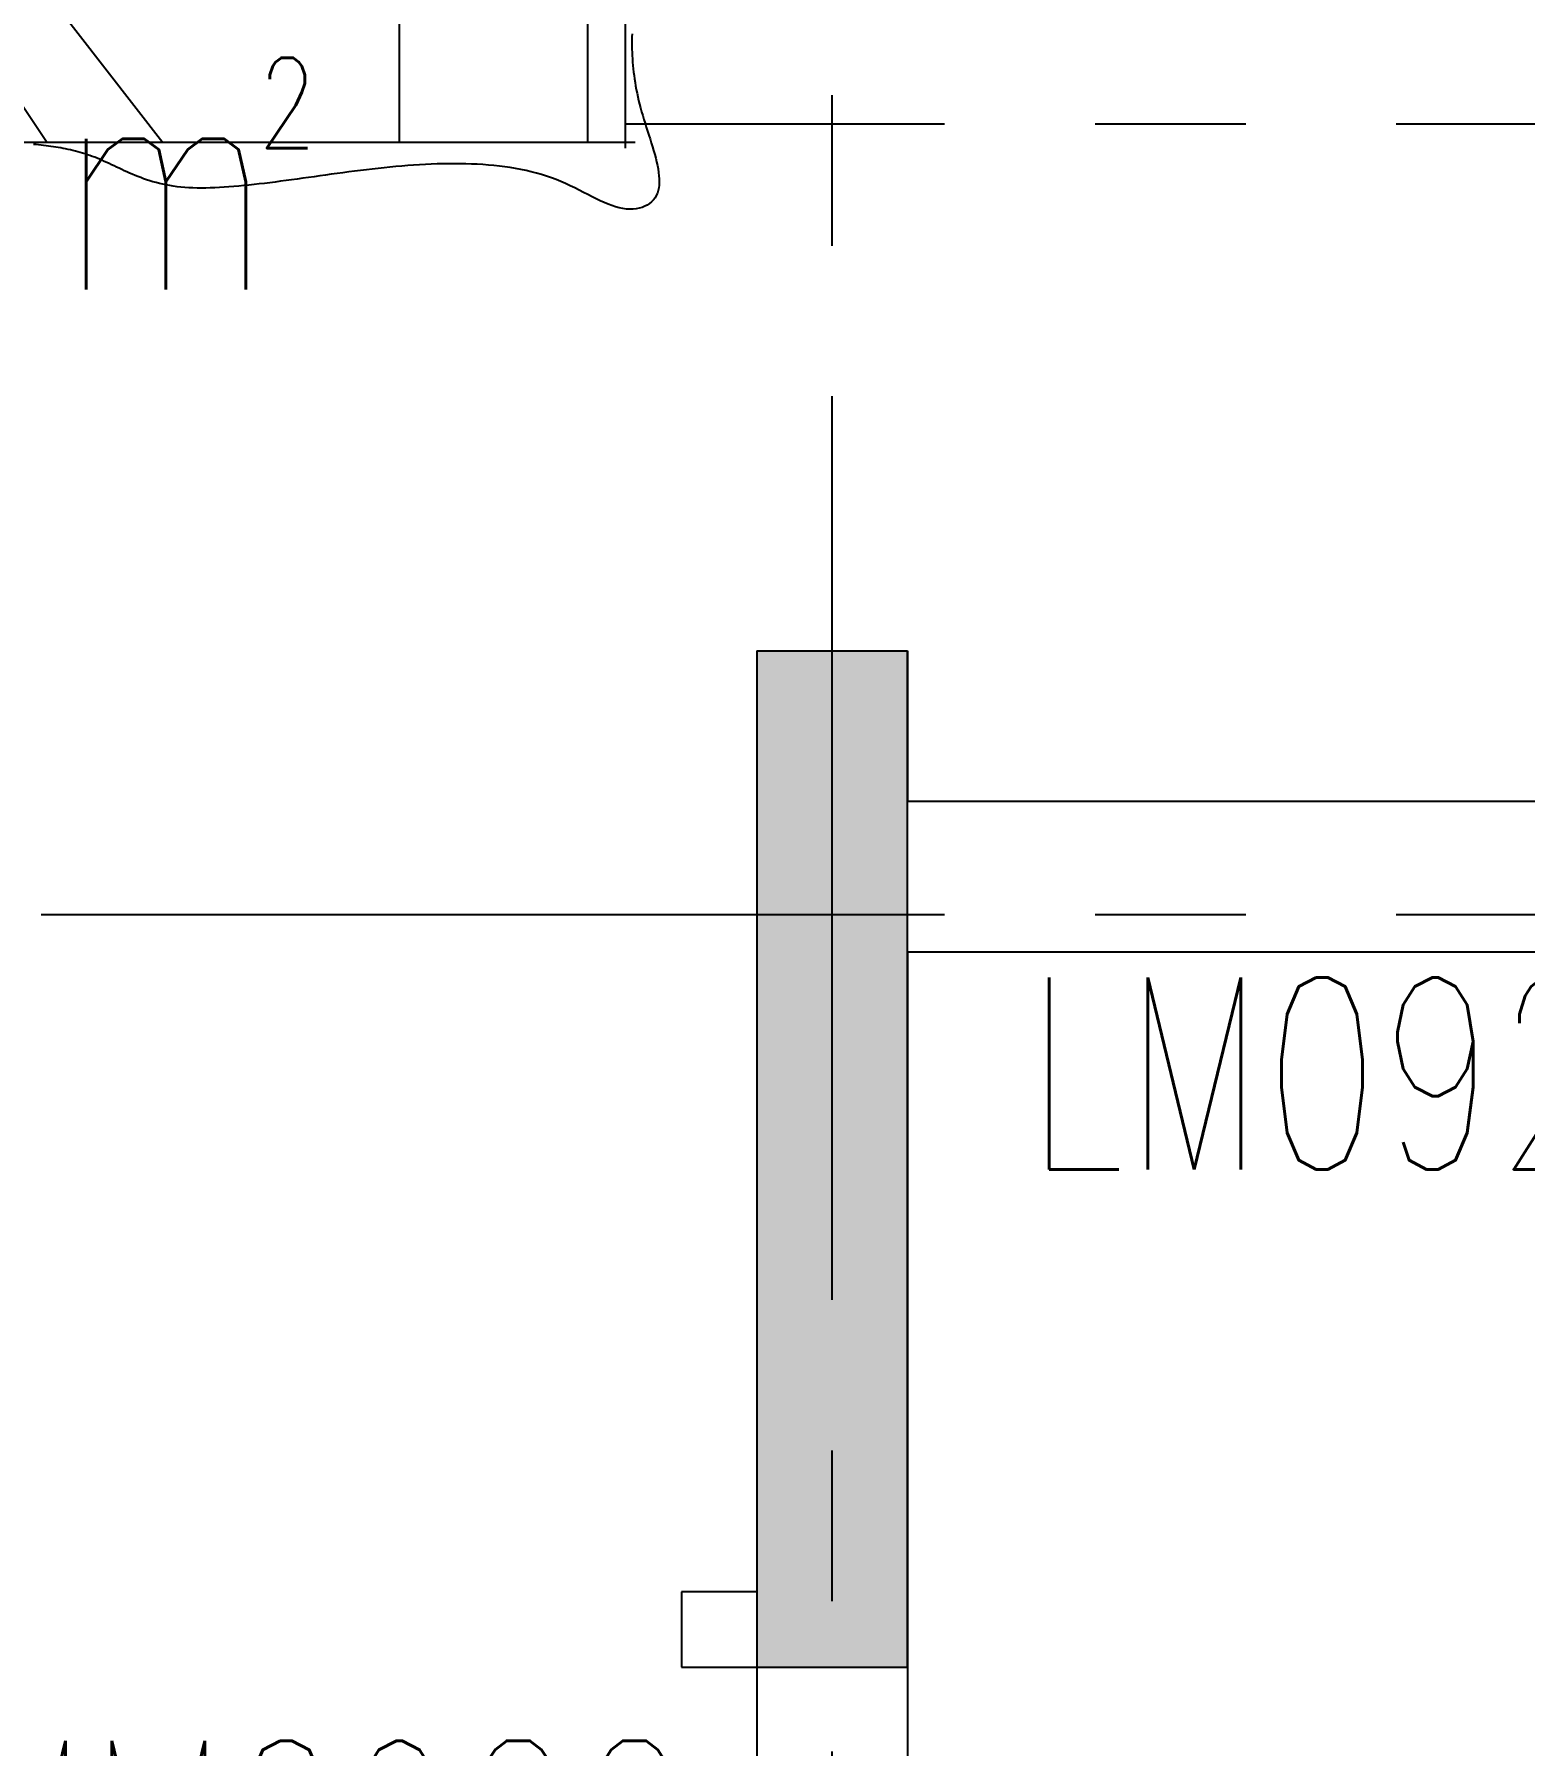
# Model space of a CAD drawing. Header units: millimetres. Extents: x -187744 to 2148, y -49419 to 6550.
# Drawn here: x -29852 to -27873, y -10666 to -8393 of the extents above; entities that cross this region are included whole.
import ezdxf
from ezdxf.enums import TextEntityAlignment as Align

# ---------------------------------------------------------------- set-up
doc = ezdxf.new("R2010")
doc.units = ezdxf.units.MM
doc.header["$LTSCALE"] = 1000
doc.header["$MEASUREMENT"] = 0
doc.set_wipeout_variables(frame=1)
for name, pattern in [('B1户型$0$DASH', [0.35, 0.25, -0.1]), ('B1户型$0$HIDDEN2', [0.1875, 0.125, -0.0625]), ('DASHED2', [0.375, 0.25, -0.125]), ('M-CENTER', [1.8, 1.2, -0.2, 0.2, -0.2])]:
    doc.linetypes.add(name, pattern=pattern)
for name, color, linetype in [('0w-梁1', 4, 'DASHED2'), ('1#f35层以上墙柱-col_建筑$0$1#f35层以上墙柱-col$0$Col_1#_2F$0$0q-柱0', 3, 'Continuous'), ('1#f35层以上墙柱-col_建筑$0$1#f35层以上墙柱-col$0$Col_1#_2F$0$0q-柱填充', 251, 'Continuous'), ('A-AXIS', 150, 'Continuous'), ('AXIS_TEXT', 50, 'Continuous'), ('B1户型$0$FF-FURN', 51, 'Continuous'), ('B1户型$0$FURNITURE', 9, 'B1户型$0$DASH'), ('B1户型$0$WALL', 2, 'Continuous'), ('DOTE', 138, 'M-CENTER'), ('PUB_TEXT', 7, 'Continuous'), ('WALL', 160, 'Continuous'), ('WIND-IDEN', 150, 'Continuous')]:
    doc.layers.add(name, color=color, linetype=linetype)
doc.styles.add('_SIMPLEX', font='SIMPLEX', dxfattribs={"width": 0.8, "bigfont": 'hztxt'})
doc.styles.add('_TCH_WINDOW', font='SIMPLEX', dxfattribs={"bigfont": 'GBCBIG'})
doc.styles.add('COMPLEX', font='COMPLEX')

# ---------------------------------------------------------------- blocks, each defined once
blk = doc.blocks.new('QBLOCK2019073115112111')
at = {"layer": 'DOTE'}
for p, q in [((-92.1, -4386.9), (-92.1, 4572.4)), ((-6542.9, 2575.1), (6625.8, 2575.1)), ((-6542.9, 1525.1), (6625.8, 1525.1))]:
    blk.add_line(p, q, dxfattribs=at)
at = {"layer": 'AXIS_TEXT', "style": 'COMPLEX', "width": 1.041667}
for p, p2 in [((-5892.1, 5527.8), (-5692.1, 5527.8)), ((-5892.1, 5527.8), (-5692.1, 5527.8)), ((-5192.1, 5527.8), (-4992.1, 5527.8)), ((-5192.1, 5527.8), (-4992.1, 5527.8)), ((-3492.1, 5527.8), (-3292.1, 5527.8)), ((-3492.1, 5527.8), (-3292.1, 5527.8)), ((-2592.1, 5527.8), (-2392.1, 5527.8)), ((-2592.1, 5527.8), (-2392.1, 5527.8)), ((-192.1, 5527.8), (7.9, 5527.8)), ((-192.1, 5527.8), (7.9, 5527.8)), ((2707.9, 5527.8), (2907.9, 5527.8)), ((2707.9, 5527.8), (2907.9, 5527.8)), ((4507.9, 5527.8), (4707.9, 5527.8)), ((4507.9, 5527.8), (4707.9, 5527.8)), ((5507.9, 5527.8), (5707.9, 5527.8)), ((5507.9, 5527.8), (5707.9, 5527.8)), ((-7660.5, 3713.1), (-7460.5, 3713.1)), ((-7660.5, 3713.1), (-7460.5, 3713.1)), ((7521.1, 3713.1), (7521.6, 3713.1)), ((7521.1, 3713.1), (7521.6, 3713.1)), ((-7660.5, 2463.1), (-7460.5, 2463.1)), ((-7660.5, 2463.1), (-7460.5, 2463.1)), ((7521.1, 2463.1), (7521.6, 2463.1)), ((7521.1, 2463.1), (7521.6, 2463.1)), ((-7660.5, 1413.1), (-7460.5, 1413.1)), ((-7660.5, 1413.1), (-7460.5, 1413.1)), ((7521.1, 1413.1), (7521.6, 1413.1)), ((7521.1, 1413.1), (7521.6, 1413.1)), ((-7660.5, 263.1), (-7460.5, 263.1)), ((-7660.5, 263.1), (-7460.5, 263.1)), ((7521.1, 263.1), (7521.6, 263.1)), ((7521.1, 263.1), (7521.6, 263.1)), ((-7660.5, -736.9), (-7460.5, -736.9)), ((-7660.5, -736.9), (-7460.5, -736.9)), ((7521.1, -736.9), (7521.6, -736.9)), ((7521.1, -736.9), (7521.6, -736.9)), ((-7660.5, -1436.9), (-7460.5, -1436.9)), ((-7660.5, -1436.9), (-7460.5, -1436.9)), ((7521.1, -1436.9), (7521.6, -1436.9)), ((7521.1, -1436.9), (7521.6, -1436.9)), ((-7660.5, -2536.9), (-7460.5, -2536.9)), ((-7660.5, -2536.9), (-7460.5, -2536.9)), ((7521.1, -2536.9), (7521.6, -2536.9)), ((7521.1, -2536.9), (7521.6, -2536.9)), ((-7660.5, -4136.9), (-7460.5, -4136.9)), ((-7660.5, -4136.9), (-7460.5, -4136.9)), ((7521.1, -4136.9), (7521.6, -4136.9)), ((7521.1, -4136.9), (7521.6, -4136.9)), ((-5892.1, -5349.9), (-5891.6, -5349.9)), ((-5892.1, -5349.9), (-5891.6, -5349.9)), ((-5192.1, -5349.9), (-5191.6, -5349.9)), ((-5192.1, -5349.9), (-5191.6, -5349.9)), ((-3492.1, -5351.1), (-3491.6, -5351.1)), ((-3492.1, -5351.1), (-3491.6, -5351.1)), ((-2592.1, -5349.9), (-2591.6, -5349.9)), ((-2592.1, -5349.9), (-2591.6, -5349.9)), ((-192.1, -5349.9), (-191.6, -5349.9)), ((-192.1, -5349.9), (-191.6, -5349.9)), ((2707.9, -5349.9), (2708.4, -5349.9)), ((2707.9, -5349.9), (2708.4, -5349.9)), ((4507.9, -5349.9), (4508.4, -5349.9)), ((4507.9, -5349.9), (4508.4, -5349.9)), ((5507.9, -5349.9), (5508.4, -5349.9)), ((5507.9, -5349.9), (5508.4, -5349.9))]:
    blk.add_attdef('A', text='', height=224, dxfattribs=at).set_placement(p, p2, align=Align.FIT)
blk = doc.blocks.new('B1户型$0$做成ACAD_TUKUAI0001')
blk.add_wipeout([(-600, 0), (600, 0), (600, -2000), (-600, -2000)]).dxf.layer = 'B1户型$0$FF-FURN'
at = {"layer": 'B1户型$0$FF-FURN', "linetype": 'Continuous'}
for p, q in [((-600, -2013.3333), (-600, 0)), ((607.2727, -2000), (-607.2727, -2000))]:
    blk.add_line(p, q, dxfattribs=at)
at = {"layer": 'B1户型$0$FF-FURN', "linetype": 'B1户型$0$HIDDEN2', "ltscale": 500}
for p, q in [((600, -428.664), (-600, -1232.4323)), ((600, -453.2427), (-600, -1386.0075)), ((600, -1700), (-600, -1700)), ((600, -1950), (-600, -1950))]:
    blk.add_line(p, q, dxfattribs=at)
at = {"layer": 'B1户型$0$FF-FURN'}
blk.add_polyline3d([(-455.593, -2009.14, 0), (-459.598, -2009, 0), (-463.642, -2008.91, 0), (-467.728, -2008.87, 0), (-471.855, -2008.88, 0), (-476.024, -2008.95, 0), (-480.235, -2009.08, 0), (-484.491, -2009.26, 0), (-488.79, -2009.51, 0), (-493.134, -2009.82, 0), (-497.524, -2010.19, 0), (-501.959, -2010.63, 0), (-506.441, -2011.14, 0), (-510.971, -2011.72, 0), (-515.549, -2012.37, 0), (-520.175, -2013.09, 0), (-524.851, -2013.89, 0), (-529.577, -2014.77, 0), (-534.353, -2015.72, 0), (-539.181, -2016.76, 0), (-544.061, -2017.88, 0), (-548.993, -2019.09, 0), (-553.979, -2020.38, 0), (-559.019, -2021.76, 0), (-564.112, -2023.23, 0), (-569.252, -2024.78, 0), (-574.427, -2026.39, 0), (-579.625, -2028.04, 0), (-584.834, -2029.71, 0), (-590.043, -2031.39, 0), (-595.24, -2033.05, 0), (-600.414, -2034.68, 0), (-605.552, -2036.26, 0), (-610.643, -2037.77, 0), (-615.676, -2039.19, 0), (-620.638, -2040.51, 0), (-625.518, -2041.7, 0), (-630.305, -2042.75, 0), (-634.986, -2043.64, 0), (-639.55, -2044.35, 0), (-643.986, -2044.86, 0), (-648.281, -2045.15, 0), (-652.424, -2045.21, 0), (-656.404, -2045.02, 0), (-660.208, -2044.56, 0), (-663.825, -2043.8, 0), (-667.243, -2042.74, 0), (-670.451, -2041.36, 0), (-673.437, -2039.62, 0), (-676.189, -2037.54, 0), (-678.695, -2035.12, 0), (-680.944, -2032.39, 0), (-682.924, -2029.36, 0), (-684.624, -2026.06, 0), (-686.031, -2022.51, 0), (-687.133, -2018.72, 0), (-687.92, -2014.72, 0), (-688.379, -2010.53, 0), (-688.498, -2006.16, 0), (-688.267, -2001.63, 0), (-687.672, -1996.98, 0), (-686.704, -1992.21, 0), (-685.375, -1987.33, 0), (-683.721, -1982.36, 0), (-681.778, -1977.28, 0), (-679.584, -1972.09, 0), (-677.173, -1966.81, 0), (-674.584, -1961.42, 0), (-671.853, -1955.93, 0), (-669.015, -1950.33, 0), (-666.108, -1944.63, 0), (-663.168, -1938.83, 0), (-660.231, -1932.93, 0), (-657.335, -1926.93, 0), (-654.515, -1920.82, 0), (-651.808, -1914.61, 0), (-649.25, -1908.3, 0), (-646.859, -1901.9, 0), (-644.632, -1895.39, 0), (-642.566, -1888.79, 0), (-640.656, -1882.1, 0), (-638.898, -1875.32, 0), (-637.288, -1868.46, 0), (-635.823, -1861.52, 0), (-634.497, -1854.51, 0), (-633.308, -1847.42, 0), (-632.251, -1840.26, 0), (-631.323, -1833.03, 0), (-630.518, -1825.74, 0), (-629.834, -1818.39, 0), (-629.266, -1810.99, 0), (-628.81, -1803.53, 0), (-628.462, -1796.02, 0), (-628.218, -1788.46, 0), (-628.074, -1780.87, 0), (-628.027, -1773.23, 0), (-628.071, -1765.56, 0), (-628.204, -1757.85, 0), (-628.421, -1750.11, 0), (-628.718, -1742.35, 0), (-629.091, -1734.56, 0), (-629.536, -1726.76, 0), (-630.049, -1718.94, 0), (-630.626, -1711.1, 0), (-631.263, -1703.26, 0), (-631.957, -1695.41, 0), (-632.702, -1687.56, 0), (-633.495, -1679.71, 0), (-634.333, -1671.86, 0), (-635.21, -1664.02, 0), (-636.124, -1656.19, 0), (-637.069, -1648.37, 0), (-638.042, -1640.57, 0), (-639.04, -1632.8, 0), (-640.057, -1625.04, 0), (-641.09, -1617.32, 0), (-642.136, -1609.62, 0), (-643.189, -1601.96, 0), (-644.246, -1594.34, 0), (-645.303, -1586.76, 0), (-646.356, -1579.22, 0), (-647.401, -1571.73, 0), (-648.434, -1564.29, 0), (-649.451, -1556.91, 0), (-650.448, -1549.58, 0), (-651.42, -1542.32, 0), (-652.365, -1535.11, 0), (-653.277, -1527.98, 0), (-654.153, -1520.92, 0), (-654.989, -1513.93, 0), (-655.781, -1507.02, 0), (-656.525, -1500.19, 0), (-657.217, -1493.45, 0), (-657.852, -1486.79, 0), (-658.427, -1480.23, 0), (-658.938, -1473.76, 0), (-659.381, -1467.39, 0), (-659.752, -1461.12, 0), (-660.046, -1454.95, 0), (-660.261, -1448.9, 0), (-660.391, -1442.95, 0), (-660.433, -1437.12, 0), (-660.382, -1431.41, 0), (-660.235, -1425.82, 0), (-659.988, -1420.35, 0), (-659.637, -1415.01, 0), (-659.178, -1409.81, 0), (-658.607, -1404.73, 0), (-657.93, -1399.79, 0), (-657.152, -1394.98, 0), (-656.279, -1390.28, 0), (-655.317, -1385.71, 0), (-654.272, -1381.24, 0), (-653.149, -1376.88, 0), (-651.955, -1372.63, 0), (-650.695, -1368.47, 0), (-649.376, -1364.4, 0), (-648.003, -1360.42, 0), (-646.583, -1356.53, 0), (-645.12, -1352.71, 0), (-643.622, -1348.97, 0), (-642.093, -1345.3, 0), (-640.54, -1341.7, 0), (-638.969, -1338.15, 0), (-637.386, -1334.66, 0), (-635.796, -1331.22, 0), (-634.206, -1327.82, 0), (-632.621, -1324.47, 0), (-631.047, -1321.15, 0), (-629.49, -1317.86, 0), (-627.957, -1314.6, 0), (-626.452, -1311.37, 0), (-624.983, -1308.15, 0), (-623.554, -1304.94, 0), (-622.171, -1301.74, 0), (-620.842, -1298.55, 0), (-619.57, -1295.35, 0), (-618.356, -1292.16, 0), (-617.198, -1288.96, 0), (-616.095, -1285.75, 0), (-615.045, -1282.55, 0), (-614.047, -1279.34, 0), (-613.099, -1276.13, 0), (-612.199, -1272.91, 0), (-611.346, -1269.7, 0), (-610.538, -1266.48, 0), (-609.774, -1263.25, 0), (-609.052, -1260.02, 0), (-608.37, -1256.79, 0), (-607.727, -1253.55, 0), (-607.122, -1250.31, 0), (-606.552, -1247.06, 0), (-606.016, -1243.81, 0), (-605.512, -1240.56, 0), (-605.04, -1237.29, 0), (-604.597, -1234.03, 0), (-604.181, -1230.75, 0), (-603.792, -1227.48, 0), (-603.427, -1224.19, 0), (-603.085, -1220.9, 0), (-602.764, -1217.61, 0), (-602.463, -1214.3, 0)], dxfattribs=at)
blk = doc.blocks.new('B1柱子')
at = {"layer": '1#f35层以上墙柱-col_建筑$0$1#f35层以上墙柱-col$0$Col_1#_2F$0$0q-柱填充'}
h = blk.add_hatch(color=256, dxfattribs=at)
h.dxf.hatch_style = 1
h.paths.add_polyline_path([(619391.3, 97284.1), (619191.3, 97284.1), (619191.3, 95934.4), (619391.3, 95934.4)])
h.paths.add_polyline_path([(619191.3, 98184.1), (619391.3, 98184.1), (619391.3, 99384.4), (619191.3, 99384.4)])
at = {"layer": 'WALL'}
blk.add_lwpolyline([(619191.3, 97284.1), (619191.3, 95934.4), (619391.3, 95934.4), (619391.3, 97284.1)], dxfattribs=at)
blk = doc.blocks.new('liang00000000')
at = {"layer": '0w-梁1', "linetype": 'DASHED2'}
for p, q in [((4072448.2, -1396705.3), (4072448.2, -1397655.3)), ((4072648.2, -1396705.3), (4072648.2, -1397655.3))]:
    blk.add_line(p, q, dxfattribs=at)

msp = doc.modelspace()

# ---------------------------------------------------------------- hatches: boundary and pattern name
at = {"layer": '1#f35层以上墙柱-col_建筑$0$1#f35层以上墙柱-col$0$Col_1#_2F$0$0q-柱填充'}
h = msp.add_hatch(color=256, dxfattribs=at)
h.dxf.hatch_style = 1
h.paths.add_polyline_path([(-28892.5, -8311.7), (-28692.5, -8311.7), (-28692.5, -7111.5), (-28892.5, -7111.5)])
h.paths.add_polyline_path([(-28692.5, -9211.7), (-28892.5, -9211.7), (-28892.5, -10561.4), (-28692.5, -10561.4)])

# ---------------------------------------------------------------- linework, layer by layer
at = {"layer": '1#f35层以上墙柱-col_建筑$0$1#f35层以上墙柱-col$0$Col_1#_2F$0$0q-柱0'}
msp.add_lwpolyline([(-28892.5, -9211.7), (-28892.5, -10561.4), (-28692.5, -10561.4), (-28692.5, -9211.7)], dxfattribs=at)
at = {"layer": 'B1户型$0$WALL'}
for p, q in [((-28892.5, -9211.7), (-28892.5, -9511.5)), ((-28692.5, -9211.7), (-28692.5, -9411.5)), ((-26192.5, -9411.5), (-28692.5, -9411.5)), ((-28892.5, -9511.5), (-28892.5, -10461.5)), ((-28692.5, -9611.5), (-26292.5, -9611.5)), ((-28692.5, -9611.5), (-28692.5, -10561.5)), ((-28892.5, -10461.5), (-28992.5, -10461.5)), ((-28992.5, -10461.5), (-28992.5, -10561.5)), ((-28992.5, -10561.5), (-28692.5, -10561.5))]:
    msp.add_line(p, q, dxfattribs=at)
at = {"layer": 'WALL'}
msp.add_line((-28892.5, -9211.7), (-28692.5, -9211.7), dxfattribs=at)

# ---------------------------------------------------------------- block references
at = {"layer": 'A-AXIS'}
msp.add_blockref('QBLOCK2019073115112111', (-28700.4, -11086.6), dxfattribs=at)

# ---------------------------------------------------------------- texts
at = {"layer": 'WIND-IDEN', "style": '_TCH_WINDOW', "width": 0.705882}
for s, p in [('LM0922', (-28535.4, -9900.3)), ('MM0922', (-29965.4, -10914))]:
    msp.add_text(s, height=255, dxfattribs=at).set_placement(p)

# ---------------------------------------------------------------- next in the draw order: block references
at = {"layer": 'B1户型$0$FURNITURE', "extrusion": (-1.31272e-23, 6.67052e-16, -1), "xscale": -1, "zscale": -1, "rotation": 270}
msp.add_blockref('B1户型$0$做成ACAD_TUKUAI0001', (31067.5, -7936.5), dxfattribs=at)

# ---------------------------------------------------------------- next in the draw order: block references
msp.add_blockref('B1柱子', (-648083.9, -106495.8))
at = {"layer": '0w-梁1'}
msp.add_blockref('liang00000000', (-4101340.7, 1386143.9), dxfattribs=at)

# ---------------------------------------------------------------- next in the draw order: texts
at = {"layer": 'PUB_TEXT', "style": '_SIMPLEX', "width": 0.75}
for s, height, p in [('2', 120, (-29554.9, -8543.8)), ('m', 300, (-29822.1, -8731.6))]:
    msp.add_text(s, height=height, dxfattribs=at).set_placement(p)

doc.saveas('drawing.dxf')
